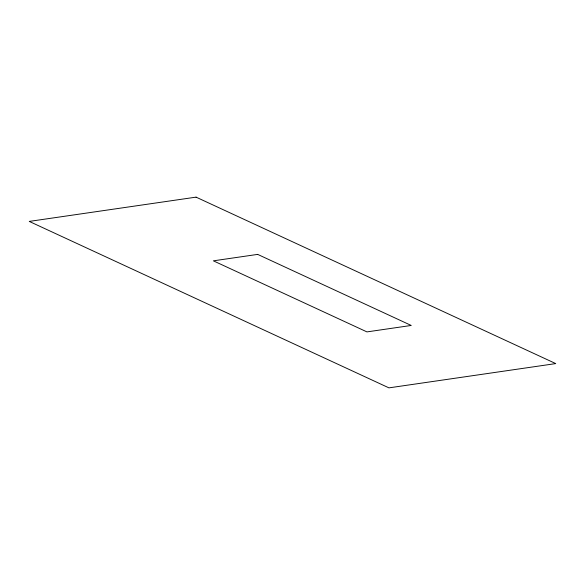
<?xml version="1.0" encoding="UTF-8"?>
<svg xmlns="http://www.w3.org/2000/svg" width="585" height="585" viewBox="0 0 585 585"><rect width="100%" height="100%" fill="white"/><g stroke="black" fill="none" stroke-linecap="round" stroke-linejoin="round"><path stroke-width="0.88" d="M196.063 197.138L29.25 221.408L388.937 387.862L555.75 363.592L196.063 197.138M257.671 254.387L213.379 260.837L366.941 331.9L411.24 325.457L257.671 254.387"/></g></svg>
